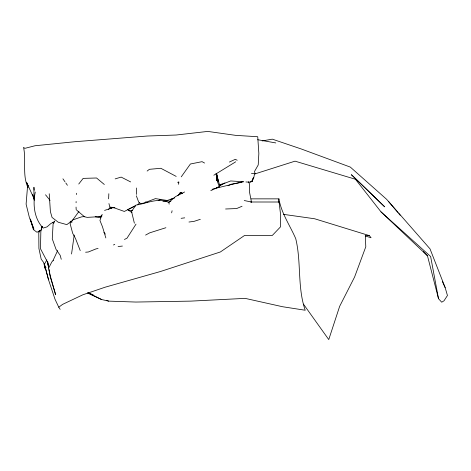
<?xml version="1.0" encoding="UTF-8"?>
<svg xmlns="http://www.w3.org/2000/svg" width="471" height="471" viewBox="0 0 471 471"><rect width="100%" height="100%" fill="white"/><g stroke="black" fill="none" stroke-linecap="round" stroke-linejoin="round"><path stroke-width="0.71" d="M136.443 187.994L136.36 194.382M76.543 194.552L76.585 193.251M76.084 202.742L76.125 201.535M178.639 184.326L178.75 181.682M108.83 193.728L108.624 198.844M35.29 192.056C32.599 204.29 34.195 218.768 43.149 228.088L47.053 226.857L50.721 223.631L54.53 221.57M71.551 253.999L74.212 235.07M254.458 174.305L253.816 177.573L251.732 181.541L250.272 182.248L245.921 181.959M251.196 198.856L278.926 198.856L278.29 202L279.067 202.012L280.681 215.341L280.528 226.845L272.267 235.482L244.537 235.482L220.369 251.967L160.464 271.508L105.227 287.175L82.908 294.769L62.596 304.372L58.769 307.216L60.158 309.347M171.65 212.863L172.086 210.731M28.03 185.297L27.424 187.87L26.105 204.167L29.42 217.643L33.883 229.206L30.538 219.651M42.143 226.357L40.847 231.532L40.482 248.717L47.683 262.429L48.784 267.858L51.839 261.9L53.353 260.386M39.205 230.855L38.769 232.244L38.916 248.47L41.189 259.168L43.591 262.418L45.21 268.747L46.058 267.646M101.795 214.982L99.946 220.481L102.46 226.728L105.84 237.943M253.398 177.685L251.732 181.541L252.173 181.306L253.457 177.655M53.005 260.581L57.639 250.584M41.301 228.099L42.178 226.292M54.648 221.029L53.099 224.013L52.269 238.868L56.031 249.324L60.188 255.347L61.259 259.268M46.853 259.904L44.427 264.207L48.548 279.815L55.03 299.279L58.769 307.216M111.144 208.465L111.904 207.211M136.013 224.131L127.005 238.179L124.426 239.474M181.258 176.825L190.396 164.002L202.071 161.665L204.573 163.048M78.945 211.461L72.293 220.546L66.823 224.632L58.269 222.247L52.057 217.431L50.403 211.644L49.219 193.752M78.745 184.026L83.155 178.379L96.555 177.991L104.321 184.491M137.803 204.655L139.681 202.836M102.448 214.688L100.282 216.607L87.229 217.372L84.562 216.819L76.696 210.172M108.412 209.401L110.585 207.475L109.36 208.164M177.402 195.759L181.164 192.757L178.321 194.67M147.14 171.061L149.378 169.319L160.852 168.288L176.195 176.407M41.784 229.53L37.003 232.285L33.347 229.554L30.262 218.991M213.852 175.218L235.694 161.818M224.932 182.895L220.658 185.327L219.951 185.079M145.574 235.088L149.76 232.821L165.91 227.717M216.313 173.575L219.616 185.209L222.194 183.855M128.053 209.501L134.871 205.933M184.632 191.974L175.524 196.595L168.989 202.277L169.124 204.173M135.236 205.951L124.332 211.444L115.071 208.164L109.767 206.934L108.942 203.554M113.47 244.979L114.759 244.331M228.011 185.78L231.167 184.22L241.97 182.277M229.406 162.059L235.264 159.333L237.196 160.246M210.79 190.62L212.762 189.731M214.075 189.136L219.333 186.769L217.655 182.195L216.401 176.637M170.708 199.374L173.31 198.256M242.047 206.251L236.654 208.547L225.591 208.994M158.232 200.516L160.923 199.398M219.616 185.209L230.69 180.946L243.748 181.818M174.717 197.902L167.229 200.469L155.424 198.621L144.002 203.007L140.8 203.631L138.745 202.259L136.331 195.771M200.305 219.321L194.058 221.358L188.965 222.024M104.556 210.413L113.476 207.517L114.93 207.593M251.449 173.346L255.088 173.864L295.04 161.159L355.464 179.268L381.021 211.885L427.456 255.753L438.507 298.696L441.721 302.217L444.018 300.781L447.45 295.505L445.148 287.587L430.023 248.876L386.591 199.286L350.324 167.093L301.228 148.966L272.309 139.151L262.2 140.929M115.154 178.892L121.159 177.096L130.632 181.924M216.601 187.582L219.333 186.769M239.863 182.524L243.095 181.6M241.841 182.012L212.921 188.93M250.048 181.835L252.173 181.306M98.08 248.476L96.025 248.888L88.295 252.009L85.604 252.215M84.851 216.46L81.471 216.895L73.023 219.822L70.055 223.46L72.699 233.357L74.954 237.378M181.123 218.314L184.72 217.849M118.097 246.551L122.401 246.062M162.907 201.323L167.199 200.864L170.861 201.229M250.566 202L279.067 202.012M365.472 236.059L371.083 237.725L369.264 235.594L365.302 235.524L365.79 246.786L354.581 277.036L339.644 306.35L328.758 339.585L303.454 304.119M128.283 210.402L132.327 210.737M98.934 216.43L101.842 216.519M87.688 293.103L101.518 299.497L108.601 301.122L135.825 302.052L190.82 301.122L245.144 298.373L282.565 306.727L305.214 310.242C297.201 287.11 301.469 262.217 295.735 238.65C290.03 225.479 281.34 213.239 278.926 198.856M212.103 189.313L213.546 189.413M181.247 192.651L179.916 192.557L182.677 193.393M52.77 222.759L54.112 222.907M283.577 214.37L314.652 218.768L369.264 235.594M257.672 139.722L275.782 142.937M95.219 216.725L100.894 217.826M244.243 200.528L251.337 202.012M169.06 202.63C158.109 197.166 146.946 203.507 135.901 205.115L131.527 211.444L134.37 223.195M93.229 294.84L87.883 292.656L101.518 299.497M106.599 300.304L108.601 301.122M145.627 201.853L147.57 202.718M177.649 182.236L178.956 182.836M70.155 221.182L72.004 222.2M127.517 209.424L131.968 212.698M381.021 211.885L430.635 256.518L438.507 298.696M103.914 232.562L105.433 234.116M423.429 251.52L427.456 255.753M180.405 193.022L181.076 193.793M388.775 201.771L397.795 212.421M398.743 213.546L400.167 215.223M45.522 194.782L50.067 200.352M62.926 178.815L64.969 181.753M65.787 182.931L67.424 185.28M28.036 187.699C22.06 175.065 26.423 160.64 23.55 147.311L24.828 148.365L35.042 145.751L74.924 141.712L147.264 136.025L176.119 135.024L207.752 131.415L235.759 135.371L257.737 136.731L258.844 153.446L258.22 164.956L254.505 171.462L255.088 173.864M75.278 237.955L80.241 250.601M248.364 181.665L249.548 184.055L249.524 192.156L251.49 202.247M34.577 199.739L26.511 182.23L27.972 185.497M442.387 281.576L445.148 287.587M32.511 194.452L34.63 199.739M33.294 197.502L34.259 200.281M45.181 267.245L48.548 279.815M216.595 173.564L218.409 181.659M34.624 199.068L33.941 195.736L33.941 187.258L34.153 190.178M216.56 173.605L218.238 181.859M47.665 261.405L48.69 268.07M48.966 269.483L50.056 275.123L55.643 294.74L50.291 276.883L47.736 263.136M44.986 267.01L44.427 263.766L45.21 268.747M216.136 173.293L216.831 180.729L216.407 177.308M76.049 207.075L76.19 209.719M39.864 230.713L39.582 232.05L39.87 230.69M353.332 176.484L351.366 174.706L384.701 206.834L353.332 176.484"/></g></svg>
